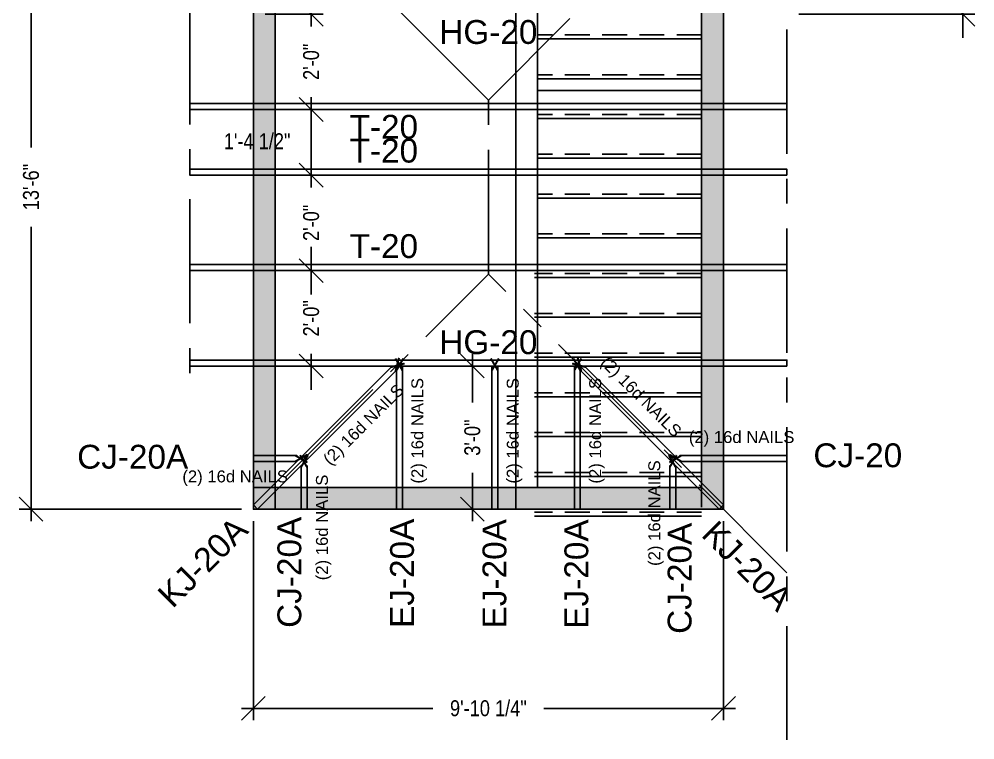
# Model space of a CAD drawing. Header units: inches. Extents: x -1174 to 3208, y -125 to 2788.
# Drawn here: x 1152.2 to 1392.7, y 2254.6 to 2435.8 of the extents above; entities that cross this region are included whole.
import ezdxf
from ezdxf.enums import TextEntityAlignment as Align

# ---------------------------------------------------------------- set-up
doc = ezdxf.new("R2010")
doc.units = ezdxf.units.IN
doc.header["$LTSCALE"] = 25
doc.header["$MEASUREMENT"] = 0
doc.header["$PDMODE"] = 34
doc.header["$PDSIZE"] = 0.08
doc.linetypes.add('CENTER', pattern=[2, 1.25, -0.25, 0.25, -0.25])
doc.linetypes.add('HIDDEN', pattern=[0.375, 0.25, -0.125])
for name, color, linetype in [('1WFIXTURES', 3, 'Continuous'), ('1WINTERIOR', 4, 'Continuous'), ('2WEXTERIOR', 190, 'Continuous'), ('R_connectors', 150, 'Continuous'), ('R_connectors_text', 150, 'Continuous'), ('RDIM', 2, 'Continuous'), ('RLWorking', 32, 'Continuous'), ('RMARK', 80, 'Continuous'), ('ROOF', 7, 'CENTER'), ('RTRUSS', 30, 'Continuous')]:
    doc.layers.add(name, color=color, linetype=linetype)
doc.styles.add('Dim', font='ARIALN.TTF')
doc.styles.add('Plane', font='arial.ttf')
doc.dimstyles.new('Clearspan', dxfattribs={"dimscale": 48, "dimtxt": 0.083333, "dimasz": 0.125, "dimexe": 0.0625, "dimexo": 0.0625, "dimgap": 0.09375, "dimtad": 0, "dimtoh": 1, "dimdec": 4, "dimzin": 3, "dimdsep": 46, "dimlunit": 4, "dimtxsty": 'Dim', "dimblk": 'OBLIQUE', "dimcen": 0.09375, "dimdle": 0.0625, "dimazin": 0, "dimtfac": 1, "dimtdec": 4, "dimtix": 1, "dimtmove": 2, "dimatfit": 3, "dimfxl": 1, "dimfrac": 2, "dimtolj": 1, "dimtzin": 3, "dimarcsym": 0})

# ---------------------------------------------------------------- blocks, each defined once
blk = doc.blocks.new('hanger16dNAILS')
at = {"color": 0, "const_width": 0.5}
for points in [[(1.12, -0.75), (-1.91, 1)], [(1.12, 0.75), (-1.91, -1)]]:
    blk.add_lwpolyline(points, dxfattribs=at)
blk = doc.blocks.new('_OBLIQUE')
at = {"color": 0, "linetype": 'ByBlock'}
blk.add_line((-0.5, -0.5), (0.5, 0.5), dxfattribs=at)
blk = doc.blocks.new('*D315')
at = {"layer": 'Defpoints', "color": 0, "transparency": 16777216}
for p in [(1211.18, 2312.58), (1329.43, 2312.58, 284.42), (1329.43, 2262.51)]:
    blk.add_point(p, dxfattribs=at)
at = {"layer": 'RDIM', "color": 0, "lineweight": -2, "transparency": 16777216}
for p, q in [((1211.18, 2309.58), (1211.18, 2259.51)), ((1329.43, 2309.58), (1329.43, 2259.51)), ((1208.18, 2262.51), (1256.34, 2262.51)), ((1332.43, 2262.51), (1284.26, 2262.51))]:
    blk.add_line(p, q, dxfattribs=at)
at = {"layer": 'RDIM', "color": 0, "lineweight": -2, "transparency": 16777216, "xscale": 6, "yscale": 6, "zscale": 6, "rotation": 180}
blk.add_blockref('_OBLIQUE', (1211.18, 2262.51), dxfattribs=at)
at = {"layer": 'RDIM', "color": 0, "lineweight": -2, "transparency": 16777216, "xscale": 6, "yscale": 6, "zscale": 6}
blk.add_blockref('_OBLIQUE', (1329.43, 2262.51), dxfattribs=at)
at = {"layer": 'RDIM', "color": 0, "transparency": 16777216, "insert": (1270.3, 2262.51), "char_height": 4, "attachment_point": 5, "style": 'Dim'}
blk.add_mtext('\\A1;9\'-10 1/4"', dxfattribs=at)
blk = doc.blocks.new('*D316')
at = {"layer": 'Defpoints', "color": 0, "transparency": 16777216}
for p in [(1155.25, 2474.58), (1211.18, 2474.58), (1211.18, 2312.58)]:
    blk.add_point(p, dxfattribs=at)
at = {"layer": 'RDIM', "color": 0, "lineweight": -2, "transparency": 16777216}
for p, q in [((1155.25, 2477.58), (1155.25, 2403.56)), ((1208.18, 2474.58), (1152.25, 2474.58)), ((1155.25, 2309.58), (1155.25, 2383.6)), ((1208.18, 2312.58), (1152.25, 2312.58))]:
    blk.add_line(p, q, dxfattribs=at)
at = {"layer": 'RDIM', "color": 0, "lineweight": -2, "transparency": 16777216, "xscale": 6, "yscale": 6, "zscale": 6}
for p, rotation in [((1155.25, 2474.58), 90), ((1155.25, 2312.58), 270)]:
    blk.add_blockref('_OBLIQUE', p, dxfattribs=dict(at, rotation=rotation))
at = {"layer": 'RDIM', "color": 0, "transparency": 16777216, "insert": (1155.25, 2393.58), "char_height": 4, "attachment_point": 5, "rotation": 90, "style": 'Dim'}
blk.add_mtext('\\A1;13\'-6"', dxfattribs=at)
blk = doc.blocks.new('*D318')
at = {"layer": 'Defpoints', "color": 0, "transparency": 16777216}
for p in [(1266.28, 2348.58), (1271.18, 2348.58), (1271.18, 2312.58)]:
    blk.add_point(p, dxfattribs=at)
at = {"layer": 'RDIM', "color": 0, "lineweight": -2, "transparency": 16777216}
for p, q in [((1266.28, 2351.58), (1266.28, 2339.44)), ((1268.18, 2348.58), (1263.28, 2348.58)), ((1266.28, 2309.58), (1266.28, 2321.72)), ((1268.18, 2312.58), (1263.28, 2312.58))]:
    blk.add_line(p, q, dxfattribs=at)
at = {"layer": 'RDIM', "color": 0, "lineweight": -2, "transparency": 16777216, "xscale": 6, "yscale": 6, "zscale": 6}
for p, rotation in [((1266.28, 2348.58), 90), ((1266.28, 2312.58), 270)]:
    blk.add_blockref('_OBLIQUE', p, dxfattribs=dict(at, rotation=rotation))
at = {"layer": 'RDIM', "color": 0, "transparency": 16777216, "insert": (1266.28, 2330.58), "char_height": 4, "attachment_point": 5, "rotation": 90, "style": 'Dim'}
blk.add_mtext('\\A1;3\'-0"', dxfattribs=at)
blk = doc.blocks.new('*D319')
at = {"layer": 'Defpoints', "color": 0, "transparency": 16777216}
for p in [(1211.18, 2372.58), (1225.72, 2372.58), (1211.18, 2348.58, 276.75)]:
    blk.add_point(p, dxfattribs=at)
at = {"layer": 'RDIM', "color": 0, "lineweight": -2, "transparency": 16777216}
for p, q in [((1225.72, 2372.58), (1225.72, 2378.58)), ((1214.18, 2372.58), (1228.72, 2372.58)), ((1225.72, 2372.58), (1225.72, 2369.47)), ((1225.72, 2348.58), (1225.72, 2351.69)), ((1214.18, 2348.58), (1228.72, 2348.58)), ((1225.72, 2348.58), (1225.72, 2342.58))]:
    blk.add_line(p, q, dxfattribs=at)
at = {"layer": 'RDIM', "color": 0, "lineweight": -2, "transparency": 16777216, "xscale": 6, "yscale": 6, "zscale": 6}
for p, rotation in [((1225.72, 2372.58), 270), ((1225.72, 2348.58), 90)]:
    blk.add_blockref('_OBLIQUE', p, dxfattribs=dict(at, rotation=rotation))
at = {"layer": 'RDIM', "color": 0, "transparency": 16777216, "insert": (1225.72, 2360.58), "char_height": 4, "attachment_point": 5, "rotation": 90, "style": 'Dim'}
blk.add_mtext('\\A1;2\'-0"', dxfattribs=at)
blk = doc.blocks.new('*D320')
at = {"layer": 'Defpoints', "color": 0, "transparency": 16777216}
for p in [(1211.18, 2396.58), (1225.72, 2396.58), (1211.18, 2372.58)]:
    blk.add_point(p, dxfattribs=at)
at = {"layer": 'RDIM', "color": 0, "lineweight": -2, "transparency": 16777216}
for p, q in [((1225.72, 2396.58), (1225.72, 2402.58)), ((1214.18, 2396.58), (1228.72, 2396.58)), ((1225.72, 2396.58), (1225.72, 2393.47)), ((1225.72, 2372.58), (1225.72, 2375.69)), ((1214.18, 2372.58), (1228.72, 2372.58)), ((1225.72, 2372.58), (1225.72, 2366.58))]:
    blk.add_line(p, q, dxfattribs=at)
at = {"layer": 'RDIM', "color": 0, "lineweight": -2, "transparency": 16777216, "xscale": 6, "yscale": 6, "zscale": 6}
for p, rotation in [((1225.72, 2396.58), 270), ((1225.72, 2372.58), 90)]:
    blk.add_blockref('_OBLIQUE', p, dxfattribs=dict(at, rotation=rotation))
at = {"layer": 'RDIM', "color": 0, "transparency": 16777216, "insert": (1225.72, 2384.58), "char_height": 4, "attachment_point": 5, "rotation": 90, "style": 'Dim'}
blk.add_mtext('\\A1;2\'-0"', dxfattribs=at)
blk = doc.blocks.new('*D321')
at = {"layer": 'Defpoints', "color": 0, "transparency": 16777216}
for p in [(1211.18, 2413.08), (1225.72, 2413.08), (1211.18, 2396.58)]:
    blk.add_point(p, dxfattribs=at)
at = {"layer": 'RDIM', "color": 0, "lineweight": -2, "transparency": 16777216}
for p, q in [((1225.72, 2393.58), (1225.72, 2416.08)), ((1214.18, 2413.08), (1228.72, 2413.08)), ((1214.18, 2396.58), (1228.72, 2396.58))]:
    blk.add_line(p, q, dxfattribs=at)
at = {"layer": 'RDIM', "color": 0, "lineweight": -2, "transparency": 16777216, "xscale": 6, "yscale": 6, "zscale": 6}
for p, rotation in [((1225.72, 2413.08), 90), ((1225.72, 2396.58), 270)]:
    blk.add_blockref('_OBLIQUE', p, dxfattribs=dict(at, rotation=rotation))
at = {"layer": 'RDIM', "color": 0, "transparency": 16777216, "insert": (1212.12, 2405.08), "char_height": 4, "attachment_point": 5, "style": 'Dim'}
blk.add_mtext('\\A1;1\'-4 1/2"', dxfattribs=at)
blk = doc.blocks.new('*D322')
at = {"layer": 'Defpoints', "color": 0, "transparency": 16777216}
for p in [(1211.18, 2437.08), (1225.72, 2437.08), (1211.18, 2413.08)]:
    blk.add_point(p, dxfattribs=at)
at = {"layer": 'RDIM', "color": 0, "lineweight": -2, "transparency": 16777216}
for p, q in [((1225.72, 2437.08), (1225.72, 2443.08)), ((1214.18, 2437.08), (1228.72, 2437.08)), ((1225.72, 2437.08), (1225.72, 2433.97)), ((1225.72, 2413.08), (1225.72, 2416.19)), ((1214.18, 2413.08), (1228.72, 2413.08)), ((1225.72, 2413.08), (1225.72, 2407.08))]:
    blk.add_line(p, q, dxfattribs=at)
at = {"layer": 'RDIM', "color": 0, "lineweight": -2, "transparency": 16777216, "xscale": 6, "yscale": 6, "zscale": 6}
for p, rotation in [((1225.72, 2437.08), 270), ((1225.72, 2413.08), 90)]:
    blk.add_blockref('_OBLIQUE', p, dxfattribs=dict(at, rotation=rotation))
at = {"layer": 'RDIM', "color": 0, "transparency": 16777216, "insert": (1225.72, 2425.08), "char_height": 4, "attachment_point": 5, "rotation": 90, "style": 'Dim'}
blk.add_mtext('\\A1;2\'-0"', dxfattribs=at)
blk = doc.blocks.new('*D323')
at = {"layer": 'Defpoints', "color": 0, "transparency": 16777216}
for p in [(1345.43, 2461.08), (1389.69, 2461.08), (1345.43, 2437.08)]:
    blk.add_point(p, dxfattribs=at)
at = {"layer": 'RDIM', "color": 0, "lineweight": -2, "transparency": 16777216}
for p, q in [((1389.69, 2461.08), (1389.69, 2467.08)), ((1348.43, 2461.08), (1392.69, 2461.08)), ((1389.69, 2461.08), (1389.69, 2457.97)), ((1389.69, 2437.08), (1389.69, 2440.19)), ((1348.43, 2437.08), (1392.69, 2437.08)), ((1389.69, 2437.08), (1389.69, 2431.08))]:
    blk.add_line(p, q, dxfattribs=at)
at = {"layer": 'RDIM', "color": 0, "lineweight": -2, "transparency": 16777216, "xscale": 6, "yscale": 6, "zscale": 6}
for p, rotation in [((1389.69, 2461.08), 270), ((1389.69, 2437.08), 90)]:
    blk.add_blockref('_OBLIQUE', p, dxfattribs=dict(at, rotation=rotation))
at = {"layer": 'RDIM', "color": 0, "transparency": 16777216, "insert": (1389.69, 2449.08), "char_height": 4, "attachment_point": 5, "rotation": 90, "style": 'Dim'}
blk.add_mtext('\\A1;2\'-0"', dxfattribs=at)

msp = doc.modelspace()

# ---------------------------------------------------------------- hatches: boundary and pattern name
at = {"layer": '1WFIXTURES'}
h = msp.add_hatch(dxfattribs=at)
h.set_pattern_fill('BOX', color=190, scale=5)
h.paths.add_polyline_path([(1252.17545, 2491.58067), (1252.17545, 2474.58067), (1211.17545, 2474.58067), (1211.17545, 2312.58067), (1329.42545, 2312.58067), (1329.42545, 2491.58067), (1323.92545, 2491.58067), (1323.92545, 2318.08067), (1216.67545, 2318.08067), (1216.67545, 2469.08067), (1257.67545, 2469.08067), (1257.67545, 2491.58067)])

# ---------------------------------------------------------------- linework, layer by layer
msp.add_lwpolyline([(1252.17545, 2491.58067), (1252.17545, 2474.58067), (1211.17545, 2474.58067), (1211.17545, 2312.58067), (1329.42545, 2312.58067), (1329.42545, 2491.58067), (1323.92545, 2491.58067), (1323.92545, 2318.08067), (1216.67545, 2318.08067), (1216.67545, 2469.08067), (1257.67545, 2469.08067), (1257.67545, 2491.58067)], close=True, dxfattribs=at)
at = {"layer": '1WINTERIOR'}
for p, q in [((1323.92545, 2417.83067), (1323.92545, 2491.83067)), ((1323.92545, 2430.83067), (1282.67545, 2430.83067)), ((1323.92545, 2420.83067), (1282.67545, 2420.83067)), ((1323.92545, 2417.83067), (1282.67545, 2417.83067)), ((1282.67545, 2379.33067), (1282.67545, 2417.83067)), ((1323.92545, 2313.08067), (1323.92545, 2417.83067)), ((1323.92545, 2410.83067), (1282.67545, 2410.83067)), ((1323.92545, 2400.83067), (1282.67545, 2400.83067)), ((1323.92545, 2390.83067), (1282.67545, 2390.83067)), ((1323.92545, 2380.83067), (1282.67545, 2380.83067)), ((1323.92545, 2370.83067), (1281.92545, 2370.83067)), ((1323.92545, 2360.83067), (1281.92545, 2360.83067)), ((1323.92545, 2350.83067), (1281.92545, 2350.83067)), ((1323.92545, 2340.83067), (1281.92545, 2340.83067)), ((1323.92545, 2330.83067), (1281.92545, 2330.83067)), ((1323.92545, 2320.83067), (1281.92545, 2320.83067)), ((1323.92545, 2310.83067), (1281.92545, 2310.83067))]:
    msp.add_line(p, q, dxfattribs=at)
at = {"layer": '1WINTERIOR', "linetype": 'HIDDEN'}
for p, q in [((1323.92545, 2431.83067), (1282.67545, 2431.83067)), ((1323.92545, 2421.83067), (1282.67545, 2421.83067)), ((1323.92545, 2411.83067), (1282.67545, 2411.83067)), ((1323.92545, 2401.83067), (1282.67545, 2401.83067)), ((1323.92545, 2391.83067), (1282.67545, 2391.83067)), ((1323.92545, 2381.83067), (1282.67545, 2381.83067)), ((1323.92545, 2371.83067), (1281.92545, 2371.83067)), ((1323.92545, 2361.83067), (1281.92545, 2361.83067)), ((1323.92545, 2351.83067), (1281.92545, 2351.83067)), ((1323.92545, 2341.83067), (1281.92545, 2341.83067)), ((1323.92545, 2331.83067), (1281.92545, 2331.83067)), ((1323.92545, 2321.83067), (1281.92545, 2321.83067)), ((1323.92545, 2311.83067), (1281.92545, 2311.83067))]:
    msp.add_line(p, q, dxfattribs=at)
at = {"layer": '2WEXTERIOR'}
for p, q in [((1282.67545, 2318.08067), (1282.67545, 2491.58067)), ((1323.92545, 2318.08067), (1323.92545, 2491.58067)), ((1329.42545, 2312.58067), (1329.42545, 2491.58067)), ((1211.17545, 2474.58067), (1211.17545, 2312.58067)), ((1216.67545, 2312.58067), (1216.67545, 2469.08067)), ((1277.17545, 2312.58067), (1277.17545, 2469.08067)), ((1211.17545, 2318.08067), (1277.17545, 2318.08067)), ((1282.67545, 2318.08067), (1323.92545, 2318.08067)), ((1211.17545, 2312.58067), (1277.17545, 2312.58067)), ((1277.17545, 2312.58067), (1329.42545, 2312.58067))]:
    msp.add_line(p, q, dxfattribs=at)
at = {"layer": 'RLWorking'}
msp.add_line((1195.17545, 2348.58067), (1345.42545, 2348.58067), dxfattribs=at)
at = {"layer": 'ROOF'}
for p, q in [((1345.42545, 2533.18067), (1345.42545, 2254.58067)), ((1195.17545, 2490.58067), (1195.17545, 2344.58067)), ((1270.30045, 2415.45567), (1195.17545, 2490.58067)), ((1270.30045, 2415.45567), (1290.80045, 2435.95567)), ((1270.30045, 2371.70567), (1270.30045, 2415.45567)), ((1219.17545, 2320.58067), (1270.30045, 2371.70567)), ((1345.42545, 2296.58067), (1270.30045, 2371.70567))]:
    msp.add_line(p, q, dxfattribs=at)
at = {"layer": 'RTRUSS'}
for points in [[(1195.17545, 2414.58067), (1345.42545, 2414.58067), (1345.42545, 2413.08067), (1195.17545, 2413.08067)], [(1345.42545, 2396.58067), (1195.17545, 2396.58067), (1195.17545, 2398.08067), (1345.42545, 2398.08067)], [(1345.42545, 2372.58067), (1195.17545, 2372.58067), (1195.17545, 2374.08067), (1345.42545, 2374.08067)], [(1345.42545, 2348.58067), (1195.17545, 2348.58067), (1195.17545, 2350.08067), (1345.42545, 2350.08067)], [(1211.17545, 2313.64133), (1246.11479, 2348.58067), (1247.17545, 2348.58067), (1247.17545, 2347.52001), (1212.23611, 2312.58067)], [(1247.17545, 2312.58067), (1247.17545, 2348.58067), (1248.67545, 2348.58067), (1248.67545, 2312.58067)], [(1271.17545, 2312.58067), (1271.17545, 2348.58067), (1272.67545, 2348.58067), (1272.67545, 2312.58067)], [(1291.92545, 2312.58067), (1291.92545, 2348.58067), (1293.42545, 2348.58067), (1293.42545, 2312.58067)], [(1328.36479, 2312.58067), (1293.42545, 2347.52001), (1293.42545, 2348.58067), (1294.48611, 2348.58067), (1329.42545, 2313.64133)], [(1211.17545, 2326.08067), (1222.11479, 2326.08067), (1222.86479, 2325.33067), (1222.11479, 2324.58067), (1211.17545, 2324.58067)], [(1345.42545, 2324.58067), (1318.48611, 2324.58067), (1317.73611, 2325.33067), (1318.48611, 2326.08067), (1345.42545, 2326.08067)], [(1223.17545, 2312.58067), (1223.17545, 2323.52001), (1223.92545, 2324.27001), (1224.67545, 2323.52001), (1224.67545, 2312.58067)], [(1315.92545, 2312.58067), (1315.92545, 2323.52001), (1316.67545, 2324.27001), (1317.42545, 2323.52001), (1317.42545, 2312.58067)]]:
    msp.add_lwpolyline(points, close=True, dxfattribs=at)

# ---------------------------------------------------------------- block references
at = {"layer": 'R_connectors', "color": 150}
for p, rotation in [((1247.17545, 2348.58067), 225), ((1247.92545, 2348.58067), 270), ((1271.92545, 2348.58067), 270), ((1293.42545, 2348.58067), 314.9999999999998), ((1292.67545, 2348.58067), 270), ((1222.86479, 2325.33067), 180), ((1223.92545, 2324.27001), 270.0000000000011), ((1316.67545, 2324.27001), 270)]:
    msp.add_blockref('hanger16dNAILS', p, dxfattribs=dict(at, rotation=rotation))
msp.add_blockref('hanger16dNAILS', (1317.73611, 2325.33067), dxfattribs=at)

# ---------------------------------------------------------------- texts
at = {"layer": 'R_connectors_text', "color": 150, "style": 'Plane'}
msp.add_text('(2) 16d NAILS', height=3, rotation=315, dxfattribs=at).set_placement((1297.66809, 2348.58067), align=Align.BOTTOM_LEFT)
for rotation, p in [(90, (1250.92545, 2345.58067)), (90, (1274.92545, 2345.58067)), (90, (1295.67545, 2345.58067)), (45, (1247.17545, 2344.33803)), (90, (1310.53765, 2324.87102)), (90, (1226.92545, 2321.27001))]:
    msp.add_text('(2) 16d NAILS', height=3, rotation=rotation, dxfattribs=at).set_placement(p, align=Align.TOP_RIGHT)
msp.add_text('(2) 16d NAILS', height=3, dxfattribs=at).set_placement((1320.73611, 2328.33067), align=Align.BOTTOM_LEFT)
msp.add_text('(2) 16d NAILS', height=3, dxfattribs=at).set_placement((1219.86479, 2322.33067), align=Align.TOP_RIGHT)
at = {"layer": 'RMARK', "color": 2, "style": 'Plane'}
for s, p in [('HG-20', (1270.30045, 2432.58067)), ('T-20', (1244.00016, 2408.73901)), ('T-20', (1244.00016, 2402.73901)), ('T-20', (1244.00016, 2378.73901)), ('HG-20', (1270.30045, 2354.58067)), ('CJ-20A', (1180.81978, 2325.77573)), ('CJ-20', (1363.24188, 2326.13957))]:
    msp.add_text(s, height=6, dxfattribs=at).set_placement(p, align=Align.MIDDLE_CENTER)
for s, rotation, p in [('KJ-20A', 45, (1198.44678, 2299.29546)), ('CJ-20A', 90, (1220.22792, 2296.71475)), ('EJ-20A', 90, (1248.57386, 2296.46312)), ('EJ-20A', 90, (1271.8262, 2296.35086)), ('EJ-20A', 90, (1292.42431, 2296.2828)), ('CJ-20A', 90, (1318.40312, 2295.20229)), ('KJ-20A', 315, (1335.449, 2298.33298))]:
    msp.add_text(s, height=6, rotation=rotation, dxfattribs=at).set_placement(p, align=Align.MIDDLE_CENTER)

# ---------------------------------------------------------------- dimensions: what is measured, and where the dimension line sits
at = {"layer": 'RDIM'}
for base, p1, p2, picture, middle in [((1155.24566, 2474.58067), (1211.17545, 2312.58067), (1211.17545, 2474.58067), '*D316', (1155.24566, 2393.58067)), ((1389.69429, 2461.08067), (1345.42545, 2437.08067), (1345.42545, 2461.08067), '*D323', (1389.69429, 2449.08067)), ((1225.72091, 2437.08067), (1211.17545, 2413.08067), (1211.17545, 2437.08067), '*D322', (1225.72091, 2425.08067)), ((1225.72091, 2396.58067), (1211.17545, 2372.58067), (1211.17545, 2396.58067), '*D320', (1225.72091, 2384.58067)), ((1225.72091, 2372.58067), (1211.17545, 2348.58067, 276.75), (1211.17545, 2372.58067), '*D319', (1225.72091, 2360.58067)), ((1266.27919, 2348.58067), (1271.17545, 2312.58067), (1271.17545, 2348.58067), '*D318', (1266.27919, 2330.58067))]:
    dim = msp.add_linear_dim(base=base, p1=p1, p2=p2, angle=90, dimstyle='Clearspan', dxfattribs=at)
    dim.commit()
    dim.dimension.update_dxf_attribs({"geometry": picture, "text_midpoint": middle})
dim = msp.add_linear_dim(base=(1225.72091, 2413.08067), p1=(1211.17545, 2396.58067), p2=(1211.17545, 2413.08067), angle=90, dimstyle='Clearspan', dxfattribs=at)
dim.commit()
dim.dimension.update_dxf_attribs({"geometry": '*D321', "text_midpoint": (1212.1248, 2405.07517), "dimtype": 160})
dim = msp.add_linear_dim(base=(1329.42545, 2262.5139), p1=(1211.17545, 2312.58067), p2=(1329.42545, 2312.58067, 284.41667), dimstyle='Clearspan', dxfattribs=at)
dim.commit()
dim.dimension.update_dxf_attribs({"geometry": '*D315', "text_midpoint": (1270.30045, 2262.5139)})

doc.saveas('drawing.dxf')
